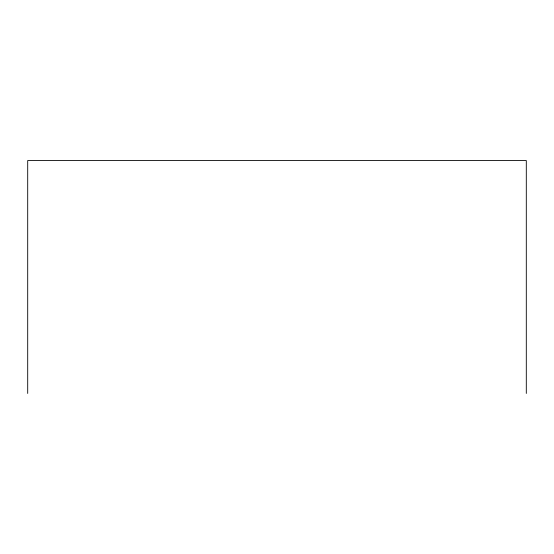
<?xml version="1.0" encoding="UTF-8"?>
<svg xmlns="http://www.w3.org/2000/svg" width="554" height="554" viewBox="0 0 554 554"><rect width="100%" height="100%" fill="white"/><g stroke="black" fill="none" stroke-linecap="round" stroke-linejoin="round"><path stroke-width="0.83" d="M526.3 393.444L526.3 160.556L27.7 160.556L27.7 393.444"/></g></svg>
